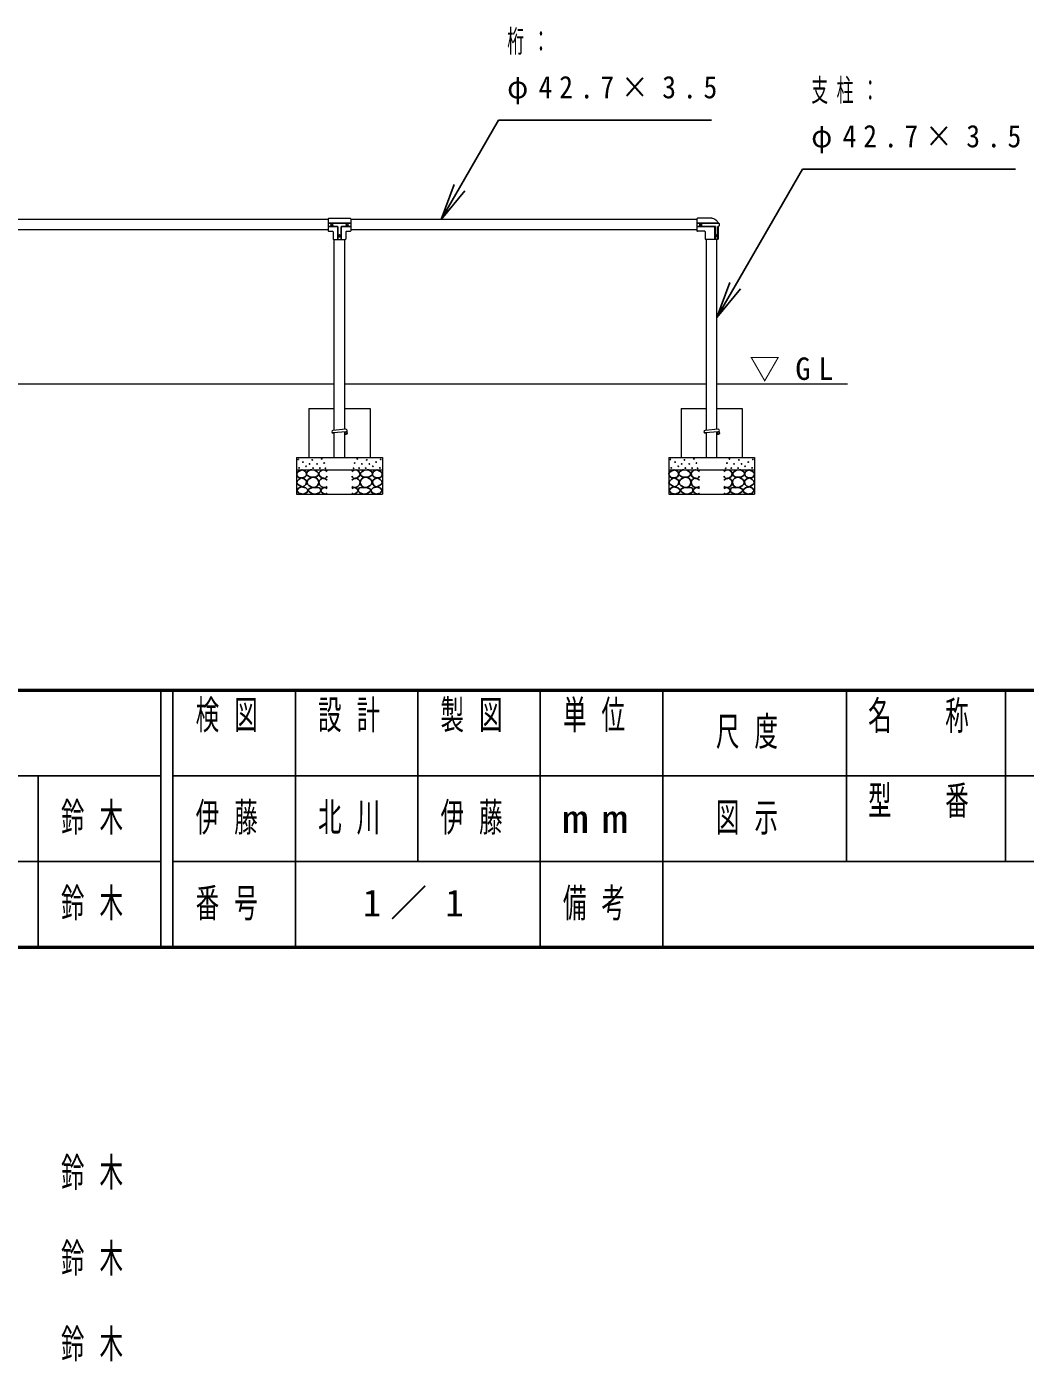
# Model space of a CAD drawing. Units: millimetres, scale not verified. Extents: x -19540 to 0, y -1690 to 13350.
# Drawn here: x -12722 to -8644, y -1690 to 3759 of the extents above; entities that cross this region are included whole.
import ezdxf

# ---------------------------------------------------------------- set-up
doc = ezdxf.new("R2010")
doc.units = ezdxf.units.MM
for name, color, linetype, lineweight in [('A3図枠', 7, 'Continuous', 25), ('線', 2, 'Continuous', 25), ('補助', 2, 'Continuous', 13)]:
    doc.layers.add(name, color=color, linetype=linetype, lineweight=lineweight)
doc.layers.add('図面プロファイル', color=7, linetype='Continuous')
doc.styles.add('ＭＳ ゴシック', font='')
doc.styles.get('ＭＳ ゴシック').set_extended_font_data('MS Gothic')

msp = doc.modelspace()

# ---------------------------------------------------------------- linework, layer by layer
at = {"layer": 'A3図枠', "lineweight": 50}
for p, q in [((-19250, 1050), (0, 1050)), ((-19250, 0), (0, 0))]:
    msp.add_line(p, q, dxfattribs=at)
at = {"layer": 'A3図枠', "color": 211}
for p, q in [((-12175, 1050), (-12175, 0)), ((-12125, 1050), (-12125, 0)), ((-11625, 1050), (-11625, 350)), ((-11125, 1050), (-11125, 350)), ((-10625, 1050), (-10625, 0)), ((-10125, 1050), (-10125, 350)), ((-9375, 1050), (-9375, 350)), ((-9375, 700), (-3500, 700)), ((-12125, 350), (0, 350))]:
    msp.add_line(p, q, dxfattribs=at)
at = {"layer": 'A3図枠'}
for p, q in [((-8725, 1050), (-8725, 350)), ((-19250, 700), (-12175, 700)), ((-12675, 700), (-12675, 0)), ((-12125, 700), (-9375, 700)), ((-19250, 350), (-12175, 350)), ((-11625, 350), (-11625, 0)), ((-10125, 350), (-10125, 0))]:
    msp.add_line(p, q, dxfattribs=at)
at = {"layer": '線', "color": 7, "lineweight": 13}
for p, q in [((-11491, 2971.35), (-12885, 2971.35)), ((-11491, 2974.5), (-11491, 2925.5)), ((-11489, 2976.5), (-11401, 2976.5)), ((-11399, 2974.5), (-11399, 2925.5)), ((-9985, 2971.35), (-11399, 2971.35)), ((-9985, 2974.5), (-9985, 2925.5)), ((-9925, 2976.5), (-9983, 2976.5)), ((-9898.5, 2943), (-9898.5, 2892)), ((-9894.5, 2955), (-9894.5, 2945)), ((-11491, 2928.65), (-12885, 2928.65)), ((-11489, 2923.5), (-11473.5, 2923.5)), ((-11471.5, 2921.5), (-11471.5, 2892)), ((-11469.5, 2890), (-11420.5, 2890)), ((-11466.35, 2110.51), (-11466.35, 2890)), ((-11423.65, 2114.557), (-11423.65, 2890)), ((-11418.5, 2921.5), (-11418.5, 2892)), ((-11416.5, 2923.5), (-11401, 2923.5)), ((-9985, 2928.65), (-11399, 2928.65)), ((-9953.5, 2923.5), (-9983, 2923.5)), ((-9951.5, 2921.5), (-9951.5, 2892)), ((-9900.5, 2890), (-9949.5, 2890)), ((-9946.35, 2110.51), (-9946.35, 2890)), ((-9903.65, 2114.557), (-9903.65, 2890)), ((-12923.65, 2300), (-11466.35, 2300)), ((-11423.65, 2300), (-9946.35, 2300)), ((-9903.65, 2300), (-9369.748, 2300)), ((-11570, 2200), (-11570, 2000)), ((-11570, 2200), (-11466.35, 2200)), ((-11423.65, 2200), (-11320, 2200)), ((-11320, 2200), (-11320, 2000)), ((-10050, 2200), (-10050, 2000)), ((-10050, 2200), (-9946.35, 2200)), ((-9903.65, 2200), (-9800, 2200)), ((-9800, 2200), (-9800, 2000)), ((-11418.97, 2115), (-11471.972, 2109.978)), ((-11418.034, 2105), (-11471.032, 2100.022)), ((-11466.35, 2000), (-11466.35, 2100.462)), ((-11423.65, 2000), (-11423.65, 2104.472)), ((-9898.97, 2115), (-9951.972, 2109.978)), ((-9898.034, 2105), (-9951.032, 2100.022)), ((-9946.35, 2000), (-9946.35, 2100.462)), ((-9903.65, 2000), (-9903.65, 2104.472)), ((-11620, 2000), (-11620, 1850)), ((-11620, 2000), (-11270, 2000)), ((-11466.35, 2000), (-11423.65, 2000)), ((-11270, 2000), (-11270, 1850)), ((-10100, 2000), (-10100, 1850)), ((-10100, 2000), (-9750, 2000)), ((-9946.35, 2000), (-9903.65, 2000)), ((-9750, 2000), (-9750, 1850)), ((-11620, 1950), (-11270, 1950)), ((-10100, 1950), (-9750, 1950)), ((-11620, 1850), (-11270, 1850)), ((-10100, 1850), (-9750, 1850))]:
    msp.add_line(p, q, dxfattribs=at)
at = {"layer": '線'}
for p, q in [((-11491, 2957), (-11399, 2957)), ((-11491, 2943), (-11454, 2943)), ((-11436, 2943), (-11399, 2943)), ((-9896.5, 2957), (-9985, 2957)), ((-9908.959, 2943), (-9985, 2943)), ((-9911.877, 2890), (-9911.877, 2943)), ((-9908.959, 2892), (-9908.959, 2943)), ((-9896.5, 2943), (-9899.632, 2943)), ((-9899.632, 2892), (-9899.632, 2943)), ((-11452, 2941), (-11452, 2890)), ((-11438, 2941), (-11438, 2890)), ((-11466.35, 2099.495), (-11471.967, 2100.022)), ((-11418.946, 2095.047), (-11423.65, 2095.488)), ((-9946.35, 2099.495), (-9951.967, 2100.022)), ((-9898.946, 2095.047), (-9903.65, 2095.488))]:
    msp.add_line(p, q, dxfattribs=at)
at = {"layer": '線', "color": 7, "lineweight": 13}
msp.add_lwpolyline([(-9925, 2976.5), (-9921.577, 2976.278), (-9918.212, 2975.616), (-9914.96, 2974.525), (-9911.877, 2973.023), (-9908.437, 2970.686), (-9905.405, 2967.84), (-9902.855, 2964.555), (-9900.851, 2960.912), (-9899.441, 2957)], dxfattribs=at)
at = {"layer": '線'}
for points in [[(-11597.551, 1949.402), (-11604.014, 1946.862), (-11610.225, 1943.382), (-11616.083, 1939.344), (-11619.731, 1933.877), (-11618.719, 1926.294), (-11613.711, 1919.935), (-11606.845, 1917.345), (-11599.136, 1917.084), (-11591.523, 1917.688), (-11585.194, 1920.252), (-11581.442, 1925.538), (-11580.125, 1931.976), (-11580.973, 1937.181), (-11583.927, 1942.115), (-11590.087, 1946.942)], [(-11600.086, 1916.45), (-11605.415, 1913.657), (-11610.859, 1909.479), (-11617.308, 1902.659), (-11619.731, 1895.855), (-11616.103, 1891.027), (-11609.592, 1886.666), (-11602.954, 1882.379), (-11596.284, 1880.329), (-11588.64, 1882.776), (-11582.343, 1889.201), (-11579.236, 1897.478), (-11580.759, 1905.994), (-11588.917, 1913.245)], [(-11558.127, 1949.493), (-11563.032, 1948.876), (-11568.669, 1946.79), (-11576.64, 1941.002), (-11580.292, 1934.086), (-11579.417, 1930.124), (-11575.696, 1925.707), (-11566.205, 1920.934), (-11556.235, 1919.49), (-11548.885, 1919.318), (-11541.369, 1920.842), (-11533.77, 1925.456), (-11530.016, 1931.653), (-11530.986, 1936.306), (-11535.693, 1941.654), (-11546.361, 1947.861)], [(-11570.831, 1885.163), (-11558.242, 1878.307), (-11544.883, 1877.324), (-11534.599, 1884.778), (-11529.747, 1896.515), (-11532.027, 1907.293), (-11538.936, 1915.436), (-11547.761, 1918.869), (-11558.938, 1917.598), (-11572.692, 1909.543), (-11578.669, 1898.678), (-11576.034, 1891.484)], [(-11319.169, 1885.163), (-11331.758, 1878.307), (-11345.117, 1877.324), (-11355.401, 1884.778), (-11360.253, 1896.515), (-11357.973, 1907.293), (-11351.064, 1915.436), (-11342.239, 1918.869), (-11331.062, 1917.598), (-11317.308, 1909.543), (-11311.331, 1898.678), (-11313.966, 1891.484)], [(-11331.873, 1949.493), (-11326.968, 1948.876), (-11321.331, 1946.79), (-11313.36, 1941.002), (-11309.708, 1934.086), (-11310.583, 1930.124), (-11314.304, 1925.707), (-11323.795, 1920.934), (-11333.765, 1919.49), (-11341.115, 1919.318), (-11348.631, 1920.842), (-11356.23, 1925.456), (-11359.984, 1931.653), (-11359.014, 1936.306), (-11354.307, 1941.654), (-11343.639, 1947.861)], [(-11289.914, 1916.45), (-11284.585, 1913.657), (-11279.141, 1909.479), (-11272.692, 1902.659), (-11270.269, 1895.855), (-11273.897, 1891.027), (-11280.408, 1886.666), (-11287.046, 1882.379), (-11293.716, 1880.329), (-11301.36, 1882.776), (-11307.657, 1889.201), (-11310.764, 1897.478), (-11309.241, 1905.994), (-11301.083, 1913.245)], [(-11292.449, 1949.402), (-11285.986, 1946.862), (-11279.775, 1943.382), (-11273.917, 1939.344), (-11270.269, 1933.877), (-11271.281, 1926.294), (-11276.289, 1919.935), (-11283.155, 1917.345), (-11290.864, 1917.084), (-11298.477, 1917.688), (-11304.806, 1920.252), (-11308.558, 1925.538), (-11309.875, 1931.976), (-11309.027, 1937.181), (-11306.073, 1942.115), (-11299.913, 1946.942)], [(-10077.551, 1949.402), (-10084.014, 1946.862), (-10090.225, 1943.382), (-10096.083, 1939.344), (-10099.731, 1933.877), (-10098.719, 1926.294), (-10093.711, 1919.935), (-10086.845, 1917.345), (-10079.136, 1917.084), (-10071.523, 1917.688), (-10065.194, 1920.252), (-10061.442, 1925.538), (-10060.125, 1931.976), (-10060.973, 1937.181), (-10063.927, 1942.115), (-10070.087, 1946.942)], [(-10080.086, 1916.45), (-10085.415, 1913.657), (-10090.859, 1909.479), (-10097.308, 1902.659), (-10099.731, 1895.855), (-10096.103, 1891.027), (-10089.592, 1886.666), (-10082.954, 1882.379), (-10076.284, 1880.329), (-10068.64, 1882.776), (-10062.343, 1889.201), (-10059.236, 1897.478), (-10060.759, 1905.994), (-10068.917, 1913.245)], [(-10038.127, 1949.493), (-10043.032, 1948.876), (-10048.669, 1946.79), (-10056.64, 1941.002), (-10060.292, 1934.086), (-10059.417, 1930.124), (-10055.696, 1925.707), (-10046.205, 1920.934), (-10036.235, 1919.49), (-10028.885, 1919.318), (-10021.369, 1920.842), (-10013.77, 1925.456), (-10010.016, 1931.653), (-10010.986, 1936.306), (-10015.693, 1941.654), (-10026.361, 1947.861)], [(-10050.831, 1885.163), (-10038.242, 1878.307), (-10024.883, 1877.324), (-10014.599, 1884.778), (-10009.747, 1896.515), (-10012.027, 1907.293), (-10018.936, 1915.436), (-10027.761, 1918.869), (-10038.938, 1917.598), (-10052.692, 1909.543), (-10058.669, 1898.678), (-10056.034, 1891.484)], [(-9799.169, 1885.163), (-9811.758, 1878.307), (-9825.117, 1877.324), (-9835.401, 1884.778), (-9840.253, 1896.515), (-9837.973, 1907.293), (-9831.064, 1915.436), (-9822.239, 1918.869), (-9811.062, 1917.598), (-9797.308, 1909.543), (-9791.331, 1898.678), (-9793.966, 1891.484)], [(-9811.873, 1949.493), (-9806.968, 1948.876), (-9801.331, 1946.79), (-9793.36, 1941.002), (-9789.708, 1934.086), (-9790.583, 1930.124), (-9794.304, 1925.707), (-9803.795, 1920.934), (-9813.765, 1919.49), (-9821.115, 1919.318), (-9828.631, 1920.842), (-9836.23, 1925.456), (-9839.984, 1931.653), (-9839.014, 1936.306), (-9834.307, 1941.654), (-9823.639, 1947.861)], [(-9769.914, 1916.45), (-9764.585, 1913.657), (-9759.141, 1909.479), (-9752.692, 1902.659), (-9750.269, 1895.855), (-9753.897, 1891.027), (-9760.408, 1886.666), (-9767.046, 1882.379), (-9773.716, 1880.329), (-9781.36, 1882.776), (-9787.657, 1889.201), (-9790.764, 1897.478), (-9789.241, 1905.994), (-9781.083, 1913.245)], [(-9772.449, 1949.402), (-9765.986, 1946.862), (-9759.775, 1943.382), (-9753.917, 1939.344), (-9750.269, 1933.877), (-9751.281, 1926.294), (-9756.289, 1919.935), (-9763.155, 1917.345), (-9770.864, 1917.084), (-9778.477, 1917.688), (-9784.806, 1920.252), (-9788.558, 1925.538), (-9789.875, 1931.976), (-9789.027, 1937.181), (-9786.073, 1942.115), (-9779.913, 1946.942)], [(-11600.905, 1880.517), (-11612.225, 1874.498), (-11619.036, 1865.683), (-11610.549, 1854.413), (-11592.114, 1850.299), (-11577.761, 1856.41), (-11572.335, 1866.782), (-11583.117, 1875.89)], [(-11543.802, 1876.373), (-11551.337, 1876.999), (-11559.479, 1875.562), (-11568.406, 1871.504), (-11572.723, 1866.102), (-11570.037, 1861.419), (-11564.074, 1856.912), (-11557.595, 1853.068), (-11550.289, 1850.695), (-11538.44, 1850.928), (-11528.124, 1855.02), (-11523.421, 1859.827), (-11521.367, 1865.561), (-11522.427, 1870.709), (-11526.503, 1875.292), (-11534.901, 1877.832)], [(-11346.198, 1876.373), (-11338.663, 1876.999), (-11330.521, 1875.562), (-11321.594, 1871.504), (-11317.277, 1866.102), (-11319.963, 1861.419), (-11325.926, 1856.912), (-11332.405, 1853.068), (-11339.711, 1850.695), (-11351.56, 1850.928), (-11361.876, 1855.02), (-11366.579, 1859.827), (-11368.633, 1865.561), (-11367.573, 1870.709), (-11363.497, 1875.292), (-11355.099, 1877.832)], [(-11289.095, 1880.517), (-11277.775, 1874.498), (-11270.964, 1865.683), (-11279.451, 1854.413), (-11297.886, 1850.299), (-11312.239, 1856.41), (-11317.665, 1866.782), (-11306.883, 1875.89)], [(-10080.905, 1880.517), (-10092.225, 1874.498), (-10099.036, 1865.683), (-10090.549, 1854.413), (-10072.114, 1850.299), (-10057.761, 1856.41), (-10052.335, 1866.782), (-10063.117, 1875.89)], [(-10023.802, 1876.373), (-10031.337, 1876.999), (-10039.479, 1875.562), (-10048.406, 1871.504), (-10052.723, 1866.102), (-10050.037, 1861.419), (-10044.074, 1856.912), (-10037.595, 1853.068), (-10030.289, 1850.695), (-10018.44, 1850.928), (-10008.124, 1855.02), (-10003.421, 1859.827), (-10001.367, 1865.561), (-10002.427, 1870.709), (-10006.503, 1875.292), (-10014.901, 1877.832)], [(-9826.198, 1876.373), (-9818.663, 1876.999), (-9810.521, 1875.562), (-9801.594, 1871.504), (-9797.277, 1866.102), (-9799.963, 1861.419), (-9805.926, 1856.912), (-9812.405, 1853.068), (-9819.711, 1850.695), (-9831.56, 1850.928), (-9841.876, 1855.02), (-9846.579, 1859.827), (-9848.633, 1865.561), (-9847.573, 1870.709), (-9843.497, 1875.292), (-9835.099, 1877.832)], [(-9769.095, 1880.517), (-9757.775, 1874.498), (-9750.964, 1865.683), (-9759.451, 1854.413), (-9777.886, 1850.299), (-9792.239, 1856.41), (-9797.665, 1866.782), (-9786.883, 1875.89)]]:
    msp.add_lwpolyline(points, close=True, dxfattribs=at)
for points in [[(-11495, 1943.299), (-11503.427, 1948.154), (-11512.11, 1949.636), (-11517.729, 1947.948), (-11522.883, 1944.249), (-11527.355, 1938.941), (-11529.22, 1932.209), (-11525.552, 1923.439), (-11517.496, 1917), (-11509.197, 1914.621), (-11501.971, 1915.733), (-11497.921, 1919.109), (-11495, 1923.654)], [(-11495.317, 1907.178), (-11502.457, 1912.64), (-11510.526, 1915.099), (-11517.231, 1913.875), (-11523.199, 1910.03), (-11527.592, 1904.248), (-11529.22, 1897.039), (-11526.556, 1888.431), (-11520.348, 1881.513), (-11512.709, 1877.642), (-11505.139, 1876.761), (-11499.985, 1878.2), (-11495.317, 1880.88)], [(-11395, 1943.299), (-11386.573, 1948.154), (-11377.89, 1949.636), (-11372.271, 1947.948), (-11367.117, 1944.249), (-11362.645, 1938.941), (-11360.78, 1932.209), (-11364.448, 1923.439), (-11372.504, 1917), (-11380.803, 1914.621), (-11388.029, 1915.733), (-11392.079, 1919.109), (-11395, 1923.654)], [(-11394.683, 1907.178), (-11387.543, 1912.64), (-11379.474, 1915.099), (-11372.769, 1913.875), (-11366.801, 1910.03), (-11362.408, 1904.248), (-11360.78, 1897.039), (-11363.444, 1888.431), (-11369.652, 1881.513), (-11377.291, 1877.642), (-11384.861, 1876.761), (-11390.015, 1878.2), (-11394.683, 1880.88)], [(-9975, 1943.299), (-9983.427, 1948.154), (-9992.11, 1949.636), (-9997.729, 1947.948), (-10002.883, 1944.249), (-10007.355, 1938.941), (-10009.22, 1932.209), (-10005.552, 1923.439), (-9997.496, 1917), (-9989.197, 1914.621), (-9981.971, 1915.733), (-9977.921, 1919.109), (-9975, 1923.654)], [(-9975.317, 1907.178), (-9982.457, 1912.64), (-9990.526, 1915.099), (-9997.231, 1913.875), (-10003.199, 1910.03), (-10007.592, 1904.248), (-10009.22, 1897.039), (-10006.556, 1888.431), (-10000.348, 1881.513), (-9992.709, 1877.642), (-9985.139, 1876.761), (-9979.985, 1878.2), (-9975.317, 1880.88)], [(-9875, 1943.299), (-9866.573, 1948.154), (-9857.89, 1949.636), (-9852.271, 1947.948), (-9847.117, 1944.249), (-9842.645, 1938.941), (-9840.78, 1932.209), (-9844.448, 1923.439), (-9852.504, 1917), (-9860.803, 1914.621), (-9868.029, 1915.733), (-9872.079, 1919.109), (-9875, 1923.654)], [(-9874.683, 1907.178), (-9867.543, 1912.64), (-9859.474, 1915.099), (-9852.769, 1913.875), (-9846.801, 1910.03), (-9842.408, 1904.248), (-9840.78, 1897.039), (-9843.444, 1888.431), (-9849.652, 1881.513), (-9857.291, 1877.642), (-9864.861, 1876.761), (-9870.015, 1878.2), (-9874.683, 1880.88)], [(-11495, 1872.642), (-11501.018, 1875.96), (-11508.308, 1876.761), (-11517.024, 1872.427), (-11521.298, 1865.671), (-11520.686, 1862.001), (-11517.813, 1857.75), (-11510.651, 1852.278), (-11503.238, 1850.462), (-11498.942, 1851.514), (-11495, 1853.631)], [(-11395, 1872.642), (-11388.982, 1875.96), (-11381.692, 1876.761), (-11372.976, 1872.427), (-11368.702, 1865.671), (-11369.314, 1862.001), (-11372.187, 1857.75), (-11379.349, 1852.278), (-11386.762, 1850.462), (-11391.058, 1851.514), (-11395, 1853.631)], [(-9975, 1872.642), (-9981.018, 1875.96), (-9988.308, 1876.761), (-9997.024, 1872.427), (-10001.298, 1865.671), (-10000.686, 1862.001), (-9997.813, 1857.75), (-9990.651, 1852.278), (-9983.238, 1850.462), (-9978.942, 1851.514), (-9975, 1853.631)], [(-9875, 1872.642), (-9868.982, 1875.96), (-9861.692, 1876.761), (-9852.976, 1872.427), (-9848.702, 1865.671), (-9849.314, 1862.001), (-9852.187, 1857.75), (-9859.349, 1852.278), (-9866.762, 1850.462), (-9871.058, 1851.514), (-9875, 1853.631)]]:
    msp.add_lwpolyline(points, dxfattribs=at)
for centre, radius in [((-11476, 2950), 4), ((-11414, 2950), 4), ((-9970, 2950), 4), ((-11445, 2905), 4), ((-11613.394, 1992.177), 1), ((-11594.383, 1980.77), 1), ((-11581.392, 1963.977), 1), ((-11567.451, 1973.483), 1), ((-11556.044, 1989.959), 1), ((-11536.504, 1973.549), 1), ((-11517.583, 1994.091), 1), ((-11507.582, 1977.063), 1), ((-11382.418, 1977.063), 1), ((-11372.417, 1994.091), 1), ((-11353.496, 1973.549), 1), ((-11333.956, 1989.959), 1), ((-11322.549, 1973.483), 1), ((-11308.608, 1963.977), 1), ((-11295.617, 1980.77), 1), ((-11276.606, 1992.177), 1), ((-10093.394, 1992.177), 1), ((-10074.383, 1980.77), 1), ((-10061.392, 1963.977), 1), ((-10047.451, 1973.483), 1), ((-10036.044, 1989.959), 1), ((-10016.504, 1973.549), 1), ((-9997.583, 1994.091), 1), ((-9987.582, 1977.063), 1), ((-9862.418, 1977.063), 1), ((-9852.417, 1994.091), 1), ((-9833.496, 1973.549), 1), ((-9813.956, 1989.959), 1), ((-9802.549, 1973.483), 1), ((-9788.608, 1963.977), 1), ((-9775.617, 1980.77), 1), ((-9756.606, 1992.177), 1), ((-11610.225, 1957.323), 1), ((-11552.559, 1956.373), 1), ((-11524.881, 1956.521), 1), ((-11502.717, 1955.98), 1), ((-11387.283, 1955.98), 1), ((-11365.119, 1956.521), 1), ((-11337.441, 1956.373), 1), ((-11279.775, 1957.323), 1), ((-10090.225, 1957.323), 1), ((-10032.559, 1956.373), 1), ((-10004.881, 1956.521), 1), ((-9982.717, 1955.98), 1), ((-9867.283, 1955.98), 1), ((-9845.119, 1956.521), 1), ((-9817.441, 1956.373), 1), ((-9759.775, 1957.323), 1)]:
    msp.add_circle(centre, radius, dxfattribs=at)
at = {"layer": '線', "color": 7, "lineweight": 13}
for centre, radius, start, end in [((-11489, 2974.5), 2, 90, 180), ((-11401, 2974.5), 2, 0, 90), ((-9983, 2974.5), 2, 90, 180), ((-9896.5, 2955), 2, 0, 90), ((-9896.5, 2945), 2, 270, 0), ((-11489, 2925.5), 2, 180, 270), ((-11473.5, 2921.5), 2, 0, 90), ((-11469.5, 2892), 2, 180, 270), ((-11420.5, 2892), 2, 270, 0), ((-11416.5, 2921.5), 2, 90, 180), ((-11401, 2925.5), 2, 270, 0), ((-9983, 2925.5), 2, 180, 270), ((-9953.5, 2921.5), 2, 0, 90), ((-9949.5, 2892), 2, 180, 270), ((-9900.5, 2892), 2, 270, 0), ((-11471.5, 2105), 5, 95.41299, 275.36563), ((-9951.5, 2105), 5, 95.41299, 275.36563)]:
    msp.add_arc(centre, radius, start, end, dxfattribs=at)
at = {"layer": '線'}
for centre, start, end in [((-11454, 2941), 0, 90), ((-11436, 2941), 90, 180), ((-9906.959, 2892), 180, 270), ((-9901.632, 2892), 270, 0)]:
    msp.add_arc(centre, 2, start, end, dxfattribs=at)
msp.add_ellipse((-9903.62, 2905), major_axis=(0, -4.004), ratio=0.706341, dxfattribs=at)
for centre in [(-11418.481, 2100.047), (-9898.481, 2100.047)]:
    msp.add_ellipse(centre, major_axis=(0, 5.022), ratio=0.995579, start_param=0.32389562, end_param=6.14999861, dxfattribs=at)
at = {"layer": '線', "color": 7, "lineweight": 13}
for centre in [(-11418.5, 2110), (-9898.5, 2110)]:
    msp.add_ellipse(centre, major_axis=(0, 5.022), ratio=0.995579, start_param=3.23482892, end_param=6.3797321, dxfattribs=at)
at = {"layer": '補助', "lineweight": 25}
for p, q in [((-10954.859, 3101.254), (-10795.945, 3376.5)), ((-10795.945, 3376.5), (-10745.945, 3376.5)), ((-10745.945, 3376.5), (-9926.172, 3376.5)), ((-9828.65, 2701.254), (-9554.266, 3176.5)), ((-9554.266, 3176.5), (-9504.266, 3176.5)), ((-9504.266, 3176.5), (-8684.493, 3176.5)), ((-10976.51, 3113.754), (-11029.859, 2971.35)), ((-11029.859, 2971.35), (-10954.859, 3101.254)), ((-10933.208, 3088.754), (-11029.859, 2971.35)), ((-9850.301, 2713.754), (-9903.65, 2571.35)), ((-9903.65, 2571.35), (-9828.65, 2701.254)), ((-9806.999, 2688.754), (-9903.65, 2571.35))]:
    msp.add_line(p, q, dxfattribs=at)

# ---------------------------------------------------------------- texts
at = {"layer": 'A3図枠', "color": 4, "char_height": 117.3, "style": 'ＭＳ ゴシック'}
for s, insert, attachment_point in [('\\T1.64;\\W0.6;検図', (-11875, 1008.333), 2), ('\\T1.64;\\W0.6;設計', (-11375, 1008.333), 2), ('\\T1.64;\\W0.6;製図', (-10875, 1008.333), 2), ('\\T1.64;\\W0.6;単位', (-10375, 1008.333), 2), ('\\T1.64;\\W0.6;名\u3000称', (-9050, 1005.138), 2), ('\\T1.64;\\W0.6;尺度', (-9750, 875), 5), ('\\T1.64;\\W0.6;型\u3000番', (-9050, 658.333), 2), ('\\T1.64;\\W0.6;図示', (-9750, 525), 5), ('\\T1.5;\\W1.35;mm', (-10375, 525), 5), ('\\T1.64;\\W0.6;番号', (-11875, 175), 5), ('\\T1.64;\\W0.6;備考', (-10375, 175), 5)]:
    msp.add_mtext(s, dxfattribs=dict(at, insert=insert, attachment_point=attachment_point))
at = {"layer": '図面プロファイル', "attachment_point": 5, "style": 'ＭＳ ゴシック'}
for s, insert, char_height in [('\\T1.64;\\W0.6;鈴木', (-12425, 525), 117.3), ('\\T1.64;\\W0.6;伊藤', (-11875, 525), 117.3), ('\\T1.64;\\W0.6;北川', (-11375, 525), 117.3), ('\\T1.64;\\W0.6;伊藤', (-10875, 525), 117.3), ('\\T1.64;\\W0.6;鈴木', (-12425, 175), 117.3), ('\\T1.5;1／1', (-11125, 175), 110), ('\\T1.64;\\W0.6;鈴木', (-12425, -925), 117.3), ('\\T1.64;\\W0.6;鈴木', (-12425, -1275), 117.3), ('\\T1.64;\\W0.6;鈴木', (-12425, -1625), 117.3)]:
    msp.add_mtext(s, dxfattribs=dict(at, insert=insert, char_height=char_height))
at = {"layer": '補助', "char_height": 91.64, "style": 'ＭＳ ゴシック'}
for s, insert, attachment_point in [('\\T1.5;\\W0.55;桁：', (-10759.695, 3745.25), 1), ('\\T1.5;\\W0.9;φ42.7×3.5', (-10759.695, 3557.75), 1), ('\\T1.5;\\W0.55;支柱：', (-9518.016, 3545.25), 1), ('\\T1.5;\\W0.9;φ42.7×3.5', (-9518.016, 3357.75), 1), ('\\T1.5;▽GL', (-9770.833, 2308.333), 7)]:
    msp.add_mtext(s, dxfattribs=dict(at, insert=insert, attachment_point=attachment_point))

doc.saveas('drawing.dxf')
